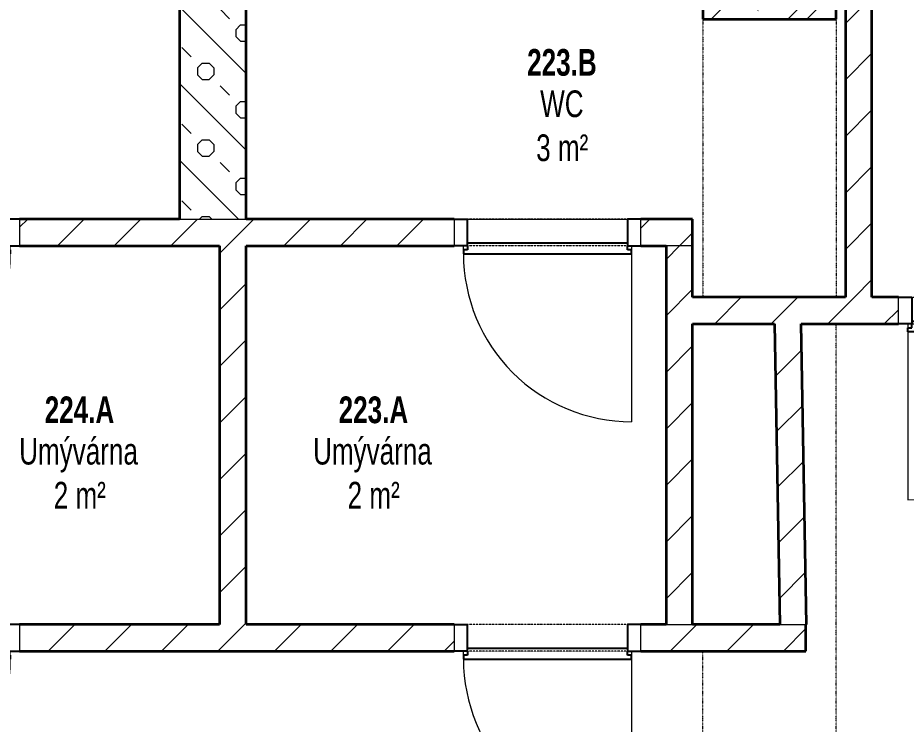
# Model space of a CAD drawing. Header units: millimetres. Extents: x 48671 to 278361, y -45352 to 20466.
# Drawn here: x 69170 to 72503, y -21783 to -19133 of the extents above; entities that cross this region are included whole.
import ezdxf

# ---------------------------------------------------------------- set-up
doc = ezdxf.new("R2010")
doc.units = ezdxf.units.MM
doc.linetypes.add('Dash dot dot', pattern=[5, 2, -1, 0, -1, 0, -1])
doc.linetypes.add('Čerchovaná se dvěma tečkami', pattern=[2.59, 1, -0.53, 0, -0.53, 0, -0.53])
for name, color, linetype, lineweight in [('A-AREA-IDEN', 2, 'Continuous', 9), ('A-DETL', 90, 'Continuous', 13), ('A-DOOR', 31, 'Continuous', 13), ('A-DOOR-FRAM', 31, 'Continuous', 25), ('A-WALL', 113, 'Continuous', 13), ('A-WALL-PATT', 111, 'Continuous', 35), ('S-COLS', 52, 'Continuous', 13)]:
    doc.layers.add(name, color=color, linetype=linetype, lineweight=lineweight)
doc.styles.add('Arial_1', font='arial.ttf', dxfattribs={"width": 0.7, "height": 100})
doc.styles.add('Arial_B', font='arialbd.ttf', dxfattribs={"width": 0.7, "height": 100})
pattern_1 = [(45, (0, 0), (-106.06602, 106.06602), [])]

# ---------------------------------------------------------------- blocks, each defined once
blk = doc.blocks.new('DVERE_1k_oblozka - DD03_01_600x1970_koupelna-1549511-1NP_NÁVRH B')
at = {"layer": 'A-DOOR'}
for p, q in [((-350, 52.9), (-300, 52.9)), ((-350, -47.1), (-350, 52.9)), ((-300, 52.9), (-300, -47.1)), ((300, 52.9), (350, 52.9)), ((300, -47.1), (300, 52.9)), ((350, 52.9), (350, -47.1)), ((-300, -47.1), (-350, -47.1)), ((-315, -47.1), (-315, -707.1)), ((350, -47.1), (300, -47.1)), ((315, -77.1), (315, -47.1)), ((205, -77.1), (-205, -77.1))]:
    blk.add_line(p, q, dxfattribs=at)
at = {"layer": 'A-DOOR', "linetype": 'Čerchovaná se dvěma tečkami'}
for p, q in [((-300, 52.9), (300, 52.9)), ((-300, -47.1), (300, -47.1))]:
    blk.add_line(p, q, dxfattribs=at)
at = {"layer": 'A-DOOR', "lineweight": 25}
for p, q in [((-315, -62.1), (-300, -62.1)), ((-315, -77.1), (-315, -62.1)), ((-300, -37.1), (300, -37.1)), ((-300, -62.1), (-300, -47.1)), ((300, -47.1), (300, -62.1)), ((300, -62.1), (315, -62.1)), ((315, -62.1), (315, -77.1)), ((315, -77.1), (-315, -77.1))]:
    blk.add_line(p, q, dxfattribs=at)
at = {"layer": 'A-DOOR'}
blk.add_arc((-315, -77.1), 630, 270, 0, dxfattribs=at)
at = {"layer": 'A-DOOR-FRAM'}
for p, q in [((-350, 52.9), (-300, 52.9)), ((-300, 52.9), (-300, -47.1)), ((300, -47.1), (300, 52.9)), ((350, 52.9), (300, 52.9)), ((-300, -47.1), (-350, -47.1)), ((300, -47.1), (350, -47.1))]:
    blk.add_line(p, q, dxfattribs=at)
blk = doc.blocks.new('DVERE_1k_oblozka - DD03_01_600x1970_koupelna-1549509-1NP_NÁVRH B')
at = {"layer": 'A-DOOR'}
for p, q in [((-315, 47.1), (-315, 707.1)), ((205, 77.1), (-205, 77.1)), ((315, 77.1), (315, 47.1)), ((-300, 47.1), (-350, 47.1)), ((-350, 47.1), (-350, -52.9)), ((-300, -52.9), (-300, 47.1)), ((350, 47.1), (300, 47.1)), ((300, 47.1), (300, -52.9)), ((350, -52.9), (350, 47.1)), ((-350, -52.9), (-300, -52.9)), ((300, -52.9), (350, -52.9))]:
    blk.add_line(p, q, dxfattribs=at)
at = {"layer": 'A-DOOR', "lineweight": 25}
for p, q in [((315, 77.1), (-315, 77.1)), ((-315, 77.1), (-315, 62.1)), ((315, 62.1), (315, 77.1)), ((-315, 62.1), (-300, 62.1)), ((-300, 62.1), (-300, 47.1)), ((-300, 37.1), (300, 37.1)), ((300, 47.1), (300, 62.1)), ((300, 62.1), (315, 62.1))]:
    blk.add_line(p, q, dxfattribs=at)
at = {"layer": 'A-DOOR', "linetype": 'Čerchovaná se dvěma tečkami'}
for p, q in [((-300, 47.1), (300, 47.1)), ((-300, -52.9), (300, -52.9))]:
    blk.add_line(p, q, dxfattribs=at)
at = {"layer": 'A-DOOR'}
blk.add_arc((-315, 77.1), 630, 360, 90, dxfattribs=at)
at = {"layer": 'A-DOOR-FRAM'}
for p, q in [((-300, 47.1), (-350, 47.1)), ((-300, -52.9), (-300, 47.1)), ((300, 47.1), (300, -52.9)), ((300, 47.1), (350, 47.1)), ((-350, -52.9), (-300, -52.9)), ((350, -52.9), (300, -52.9))]:
    blk.add_line(p, q, dxfattribs=at)
blk = doc.blocks.new('DVERE_1k_oblozka - DD03_01_600x1970_koupelna-1549522-1NP_NÁVRH B')
at = {"layer": 'A-DOOR'}
for p, q in [((-350, 52.9), (-300, 52.9)), ((-350, -47.1), (-350, 52.9)), ((-300, 52.9), (-300, -47.1)), ((300, 52.9), (350, 52.9)), ((300, -47.1), (300, 52.9)), ((350, 52.9), (350, -47.1)), ((-300, -47.1), (-350, -47.1)), ((-315, -47.1), (-315, -707.1)), ((350, -47.1), (300, -47.1)), ((315, -77.1), (315, -47.1)), ((205, -77.1), (-205, -77.1))]:
    blk.add_line(p, q, dxfattribs=at)
at = {"layer": 'A-DOOR', "linetype": 'Čerchovaná se dvěma tečkami'}
for p, q in [((-300, 52.9), (300, 52.9)), ((-300, -47.1), (300, -47.1))]:
    blk.add_line(p, q, dxfattribs=at)
at = {"layer": 'A-DOOR', "lineweight": 25}
for p, q in [((-315, -62.1), (-300, -62.1)), ((-315, -77.1), (-315, -62.1)), ((-300, -37.1), (300, -37.1)), ((-300, -62.1), (-300, -47.1)), ((300, -47.1), (300, -62.1)), ((300, -62.1), (315, -62.1)), ((315, -62.1), (315, -77.1)), ((315, -77.1), (-315, -77.1))]:
    blk.add_line(p, q, dxfattribs=at)
at = {"layer": 'A-DOOR'}
blk.add_arc((-315, -77.1), 630, 270, 0, dxfattribs=at)
at = {"layer": 'A-DOOR-FRAM'}
for p, q in [((-350, 52.9), (-300, 52.9)), ((-300, 52.9), (-300, -47.1)), ((300, -47.1), (300, 52.9)), ((350, 52.9), (300, 52.9)), ((-300, -47.1), (-350, -47.1)), ((300, -47.1), (350, -47.1))]:
    blk.add_line(p, q, dxfattribs=at)
blk = doc.blocks.new('Betonový pravoúhlý sloup - 410 x 500mm-1791586-1NP_NÁVRH B')
at = {"layer": 'S-COLS'}
h = blk.add_hatch(dxfattribs=at)
h.set_pattern_fill('FP_136', color=256, style=0, pattern_type=2)
h.set_pattern_definition([(315, (18933.17, 71989.95), (179.6051, 179.6051), []), (315, (18933.17, 71918.1), (179.6051, 179.6051), []), (315, (18933.17, 71774.42), (251.4472, 107.7631), [101.6, -50.8, 1.676, -49.124])])
h.paths.add_polyline_path([(-205, -250), (205, -250), (205, 250), (-205, 250)])
at = {"layer": 'S-COLS', "lineweight": 35}
for p, q in [((205, 250), (-205, 250)), ((-205, 250), (-205, -250)), ((205, -250), (205, 250)), ((-205, -250), (205, -250))]:
    blk.add_line(p, q, dxfattribs=at)

msp = doc.modelspace()

# ---------------------------------------------------------------- hatches: boundary and pattern name
at = {"layer": 'A-WALL-PATT', "lineweight": 13}
h = msp.add_hatch(dxfattribs=at)
h.set_pattern_fill('FP_45', color=256, angle=45, style=0, pattern_type=2)
h.set_pattern_definition([(315, (69776.75, -19380.01), (143.684, 143.684), []), (270, (69844.06, -19608.96), (143.684, -143.684), [25.4, -261.968]), (315, (69844.06, -19634.36), (143.684, 143.684), [25.4, -177.8]), (4e-13, (69862.02, -19652.32), (143.684, 143.684), [25.4, -261.968]), (45, (69887.42, -19652.32), (-143.684, 143.684), [25.4, -177.8]), (270, (69905.38, -19608.96), (143.684, -143.684), [25.4, -261.968]), (315, (69887.42, -19591), (143.684, 143.684), [25.4, -177.8]), (4e-13, (69862.02, -19591), (143.684, 143.684), [25.4, -261.968]), (45, (69844.06, -19608.96), (-143.684, 143.684), [25.4, -177.8]), (315, (69928.6, -19675.54), (143.684, 143.684), [50.8, -152.4])])
h.paths.add_polyline_path([(69776.8, -19888.2), (70026.8, -19888.2), (70026.8, -18728.2), (69776.8, -18728.2), (69776.8, -18899)])
h = msp.add_hatch(dxfattribs=at)
h.set_pattern_fill('FP_21', color=256, style=0, pattern_type=2)
h.set_pattern_definition(pattern_1)
h.paths.add_polyline_path([(72374.6, -20180.9), (72374.6, -18867.5), (72274.6, -18867.5), (72274.6, -20180.9)])
h = msp.add_hatch(dxfattribs=at)
h.set_pattern_fill('FP_21', color=256, style=0, pattern_type=2)
h.set_pattern_definition(pattern_1)
h.paths.add_polyline_path([(71701.8, -19988.2), (71701.8, -19888.2), (71506.8, -19888.2), (71506.8, -19988.2), (71649.5, -19988.2)])
h.paths.add_polyline_path([(70137.4, -19988.2), (70806.8, -19988.2), (70806.8, -19888.2), (69176.8, -19888.2), (69176.8, -19988.2), (70026.8, -19988.2)])
h.paths.add_polyline_path([(68476.8, -19988.2), (68476.8, -19888.2), (68376.8, -19888.2), (68376.8, -19988.2)])
h = msp.add_hatch(dxfattribs=at)
h.set_pattern_fill('FP_21', color=256, style=0, pattern_type=2)
h.set_pattern_definition(pattern_1)
h.paths.add_polyline_path([(70026.8, -21408.2), (70026.8, -19988.2), (69926.8, -19988.2), (69926.8, -21408.2)])
h = msp.add_hatch(dxfattribs=at)
h.set_pattern_fill('FP_21', color=256, style=0, pattern_type=2)
h.set_pattern_definition(pattern_1)
h.paths.add_polyline_path([(71649.5, -21408.2), (71701.8, -21408.2), (71701.8, -19988.2), (71601.8, -19988.2), (71601.8, -21408.2)])
h = msp.add_hatch(dxfattribs=at)
h.set_pattern_fill('FP_21', color=256, style=0, pattern_type=2)
h.set_pattern_definition(pattern_1)
h.paths.add_polyline_path([(73272.4, -20280.9), (73272.4, -20180.9), (73173.5, -20180.9), (73173.5, -20280.9)])
h.paths.add_polyline_path([(72473.5, -20280.9), (72473.5, -20180.9), (71701.8, -20180.9), (71701.8, -20280.9), (72109.4, -20280.9)])
h = msp.add_hatch(dxfattribs=at)
h.set_pattern_fill('FP_21', color=256, style=0, pattern_type=2)
h.set_pattern_definition(pattern_1)
h.paths.add_polyline_path([(72029.1, -21408.2), (72129.1, -21408.2), (72109.4, -20280.9), (72009.4, -20280.9)])
h = msp.add_hatch(dxfattribs=at)
h.set_pattern_fill('FP_21', color=256, style=0, pattern_type=2)
h.set_pattern_definition(pattern_1)
h.paths.add_polyline_path([(71649.5, -21508.2), (72126.8, -21508.2), (72126.8, -21408.2), (71506.8, -21408.2), (71506.8, -21508.2)])
h.paths.add_polyline_path([(70806.8, -21508.2), (70806.8, -21408.2), (69176.8, -21408.2), (69176.8, -21508.2), (70137.4, -21508.2)])
h.paths.add_polyline_path([(68376.8, -21508.2), (68476.8, -21508.2), (68476.8, -21408.2), (68376.8, -21408.2)])

# ---------------------------------------------------------------- linework, layer by layer
at = {"layer": 'A-DETL', "linetype": 'Dash dot dot'}
for p, q in [((71740, -19138.2), (71740, -20180.9)), ((72240, -19138.2), (72240, -20180.9)), ((72240, -23527.5), (72240, -20280.9)), ((71740, -23527.5), (71740, -21508.2))]:
    msp.add_line(p, q, dxfattribs=at)
at = {"layer": 'A-WALL', "lineweight": 35}
for p, q in [((69776.8, -18728.2), (69776.8, -19888.2)), ((70026.8, -19888.2), (70026.8, -18728.2)), ((72374.6, -20180.9), (72374.6, -18867.5)), ((72274.6, -18967.5), (72274.6, -20180.9)), ((69776.8, -19888.2), (69176.8, -19888.2)), ((70806.8, -19888.2), (70026.8, -19888.2)), ((71701.8, -19888.2), (71506.8, -19888.2)), ((71701.8, -20180.9), (71701.8, -19888.2)), ((69176.8, -19988.2), (69926.8, -19988.2)), ((69926.8, -19988.2), (69926.8, -21408.2)), ((70026.8, -21408.2), (70026.8, -19988.2)), ((70026.8, -19988.2), (70806.8, -19988.2)), ((71506.8, -19988.2), (71601.8, -19988.2)), ((71601.8, -19988.2), (71601.8, -21408.2)), ((72274.6, -20180.9), (71701.8, -20180.9)), ((72473.5, -20180.9), (72374.6, -20180.9)), ((71701.8, -21408.2), (71701.8, -20280.9)), ((71701.8, -20280.9), (72009.4, -20280.9)), ((72009.4, -20280.9), (72029.1, -21408.2)), ((72129.1, -21408.2), (72109.4, -20280.9)), ((72109.4, -20280.9), (72473.5, -20280.9)), ((69926.8, -21408.2), (69176.8, -21408.2)), ((70806.8, -21408.2), (70026.8, -21408.2)), ((71601.8, -21408.2), (71506.8, -21408.2)), ((72029.1, -21408.2), (71701.8, -21408.2)), ((72126.8, -21508.2), (72126.8, -21408.2)), ((72126.8, -21408.2), (72129.1, -21408.2)), ((69176.8, -21508.2), (70806.8, -21508.2)), ((71506.8, -21508.2), (72126.8, -21508.2))]:
    msp.add_line(p, q, dxfattribs=at)
at = {"layer": 'A-WALL'}
for p, q in [((69776.8, -19888.2), (70026.8, -19888.2)), ((70856.8, -19888.2), (71456.8, -19888.2)), ((71701.8, -19988.2), (71601.8, -19988.2)), ((71601.8, -21408.2), (71701.8, -21408.2)), ((72029.1, -21408.2), (72126.8, -21408.2))]:
    msp.add_line(p, q, dxfattribs=at)

# ---------------------------------------------------------------- block references
at = {"layer": 'A-DOOR'}
for name, p in [('DVERE_1k_oblozka - DD03_01_600x1970_koupelna-1549511-1NP_NÁVRH B', (68826.8, -19941)), ('DVERE_1k_oblozka - DD03_01_600x1970_koupelna-1549522-1NP_NÁVRH B', (72823.5, -20233.7)), ('DVERE_1k_oblozka - DD03_01_600x1970_koupelna-1549511-1NP_NÁVRH B', (68826.8, -21461))]:
    msp.add_blockref(name, p, dxfattribs=at)
at = {"layer": 'A-DOOR', "rotation": 180}
for p in [(71156.8, -19941), (71156.8, -21461)]:
    msp.add_blockref('DVERE_1k_oblozka - DD03_01_600x1970_koupelna-1549509-1NP_NÁVRH B', p, dxfattribs=at)
at = {"layer": 'S-COLS', "rotation": 89.9999999999999}
msp.add_blockref('Betonový pravoúhlý sloup - 410 x 500mm-1791586-1NP_NÁVRH B', (71990, -18933.2), dxfattribs=at)

# ---------------------------------------------------------------- texts
at = {"layer": 'A-AREA-IDEN', "lineweight": 18, "char_height": 100, "attachment_point": 1}
for s, insert, width, style in [('223.B', (71080.9, -19250.4), 322.679, 'Arial_B'), ('WC', (71129.7, -19405.7), 204.831, 'Arial_1'), ('3 m²', (71114.7, -19570.7), 241.308, 'Arial_1'), ('224.A', (69271, -20553.4), 322.679, 'Arial_B'), ('223.A', (70373.7, -20553.4), 322.679, 'Arial_B'), ('Umývárna', (69175.1, -20708.6), 555.569, 'Arial_1'), ('Umývárna', (70277.8, -20708.6), 555.569, 'Arial_1'), ('2 m²', (69304.8, -20873.7), 241.308, 'Arial_1'), ('2 m²', (70407.4, -20873.7), 241.308, 'Arial_1')]:
    msp.add_mtext(s, dxfattribs=dict(at, insert=insert, width=width, style=style))

doc.saveas('drawing.dxf')
